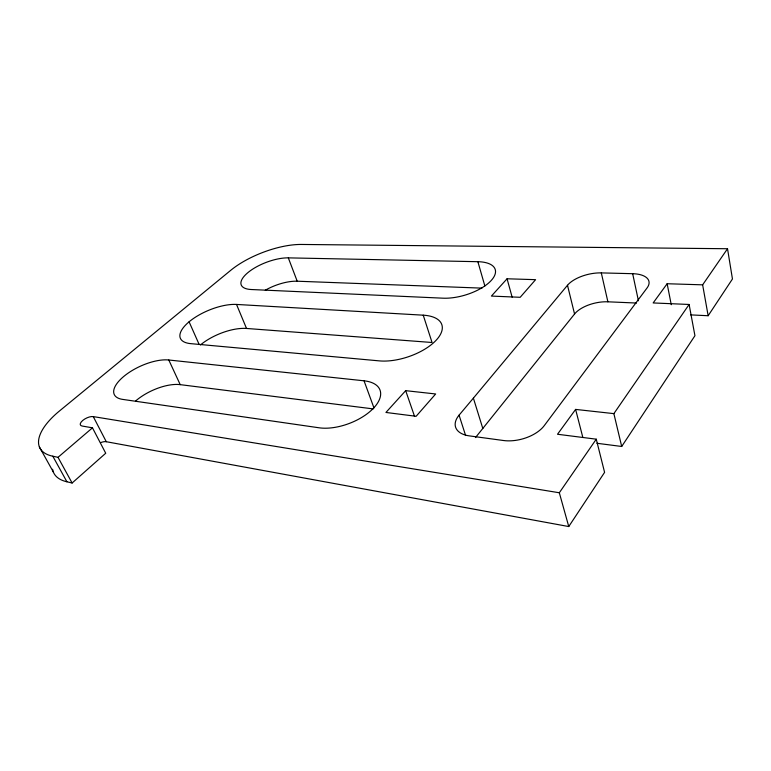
<?xml version="1.0" encoding="UTF-8"?>
<svg xmlns="http://www.w3.org/2000/svg" width="771" height="771" viewBox="0 0 771 771"><rect width="100%" height="100%" fill="white"/><g stroke="black" fill="none" stroke-linecap="round" stroke-linejoin="round"><path stroke-width="1.16" d="M101.165 442.448A8.076 3.585 -26.9 0 1 106.282 441.716L568.757 526.545L604.589 472.353L596.262 439.181L557.51 434.256L575.609 409.411L613.87 413.632L689.11 304.468L653.153 302.945L667.146 283.738L702.641 284.836L727.525 248.734L301.288 244.455A54.77 21.087 -21.1 0 0 230.828 270.245L59.367 411.068A65.14 27.698 -26.3 0 0 52.804 456.201L66.913 481.779L72.117 483.012L105.723 453.232L92.472 427.828L82.14 426.035A8.192 3.46 -26.5 0 1 82.709 420.474A8.192 3.46 -26.5 0 1 93.262 416.6L559.322 492.765L596.262 439.181M596.899 443.267L621.696 446.476L694.941 335.703L689.11 304.468M690.614 314.886L708.154 315.734L732.45 278.986L727.525 248.734M475.495 437.562L574.559 314.009A26.06 12.596 -13.1 0 1 607.895 301.808L636.538 303.042M473.384 398.135L567.495 285.27A26.445 12.191 -13.5 0 1 601.303 272.895L632.673 273.695A27.12 12.596 -12.7 0 1 647.071 287.949L544.278 425.611A30.397 16.895 -15.3 0 1 503.54 440.52L469.433 435.894A29.645 16.22 -16.6 0 1 459.073 415.164L473.384 398.135L482.819 428.493M405.681 390.666L385.934 412.456L416.128 416.292L435.654 393.971L405.681 390.666L414.586 416.446M507.067 278.784L491.406 296.074L520.184 297.298L535.594 279.671L507.067 278.784L512.137 297.172M52.804 456.201L58.018 457.328L92.472 427.828M288.315 257.871L477.875 261.697A35.765 15.671 -17 0 1 490.809 280.933A35.765 15.671 -17 0 1 443.007 298.184L251.279 289.52A31.071 12.008 -21.1 0 1 247.481 272.973A31.071 12.008 -21.1 0 1 288.315 257.871L297.211 281.213L481.914 288.132M236.524 304.439L423.231 315.175A41.952 19.689 -18.7 0 1 435.817 340.589A41.952 19.689 -18.7 0 1 379.38 360.886L190.755 343.644A36.651 14.832 -22.7 0 1 188.635 322.191A36.651 14.832 -22.7 0 1 236.524 304.439L246.518 328.456L432.059 342.497L423.231 315.175M364.047 380.807A40.362 20.297 -21 0 1 373.424 408.283A40.362 20.297 -21 0 1 319.136 427.799L122.676 399.397A35.177 14.736 -24.8 0 1 123.235 376.884A35.177 14.736 -24.8 0 1 168.791 359.999L364.047 380.807L373.964 407.917M135.677 400.939A34.714 15.266 -25.1 0 1 180.212 384.642L373.183 408.9M39.369 446.91L53.353 472.035M58.018 457.328L72.117 483.012M93.262 416.6L106.282 441.716M168.791 359.999L180.212 384.642M189.088 321.796L199.178 344.521M459.073 415.164L465.617 435.538M477.875 261.697L484.853 285.954M559.322 492.765L568.757 526.545M575.609 409.411L582.722 436.993M567.495 285.27L574.559 314.009M613.87 413.632L621.696 446.476M601.303 272.895L607.895 301.808M632.673 273.695L638.427 300.786M667.146 283.738L671.252 304.709M702.641 284.836L708.154 315.734M200.412 344.965A36.198 15.401 -22.9 0 1 246.518 328.456M66.913 481.779A64.244 28.672 -26.7 0 1 52.582 469.26M265.282 290.224A30.705 12.481 -21.2 0 1 297.211 281.213"/></g></svg>
